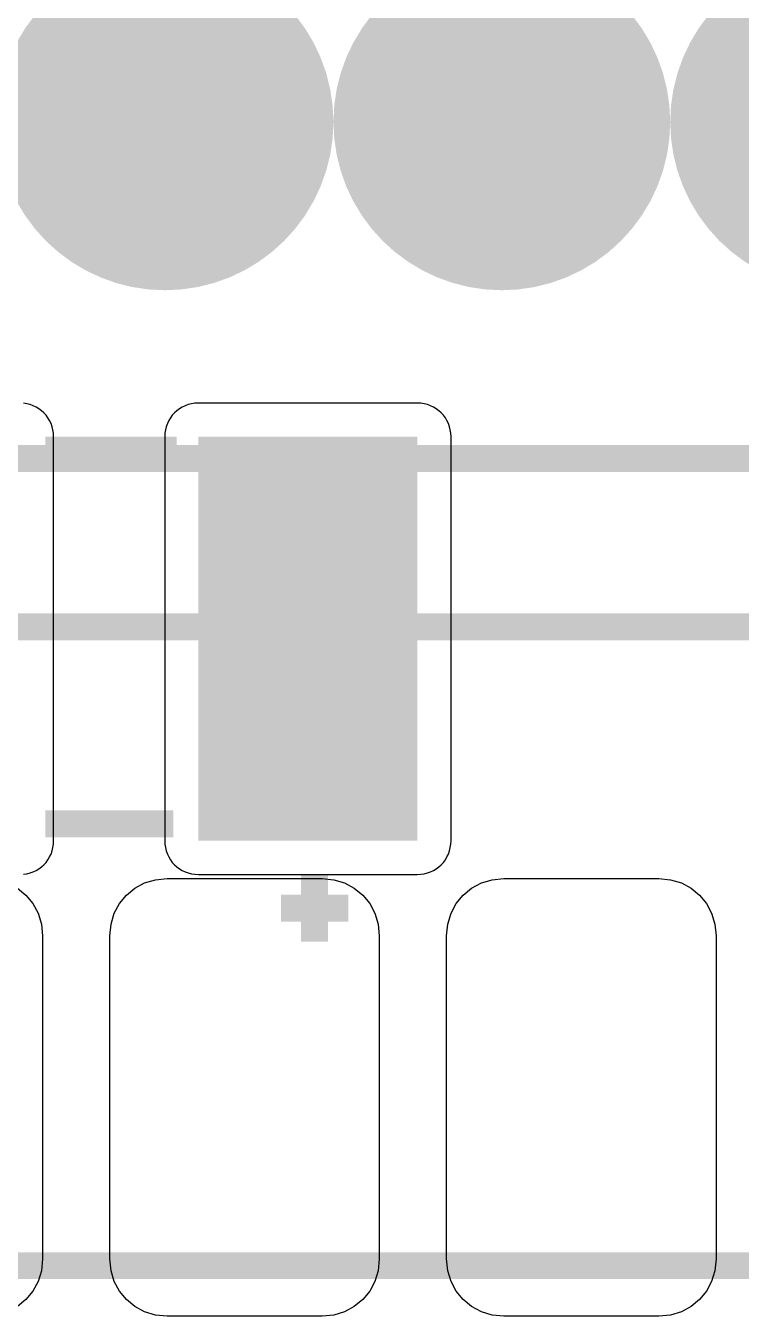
# Model space of a CAD drawing. Header units: inches. Extents: x 15 to 148, y 10 to 111.
# Drawn here: x 139.374 to 139.852, y 100.133 to 100.995 of the extents above; entities that cross this region are included whole.
import ezdxf

# ---------------------------------------------------------------- set-up
doc = ezdxf.new("R2010")
doc.units = ezdxf.units.IN
doc.header["$MEASUREMENT"] = 0
doc.layers.add('BLK_12AWG', color=7, linetype='Continuous')

# ---------------------------------------------------------------- blocks, each defined once
blk = doc.blocks.new('RPAD')
blk.add_trace([(-0.5, -0.5), (-0.5, 0.5), (0.5, -0.5), (0.5, 0.5)])
blk = doc.blocks.new('EPAD')
at = {"const_width": 0.5}
blk.add_lwpolyline([(-0.25, 0, 1), (0.25, 0, 1)], format="xyb", close=True, dxfattribs=at)
blk = doc.blocks.new('CEGHSD')
at = {"const_width": 0.008}
for points in [[(135.14308, 100.86514), (136.04308, 100.86514), (136.04308, 101.11514), (135.14308, 101.11514), (135.14308, 100.86514)], [(135.14308, 100.86514), (136.04308, 100.86514), (136.04308, 101.11514), (135.14308, 101.11514), (135.14308, 100.86514)], [(135.14308, 100.86514), (136.04308, 100.86514), (136.04308, 101.11514), (135.14308, 101.11514), (135.14308, 100.86514)], [(136.04308, 100.91514), (135.14308, 100.91514)], [(136.04308, 100.91514), (135.14308, 100.91514)], [(136.04308, 100.91514), (135.14308, 100.91514)], [(135.20749, 100.9176), (135.24649, 100.9176)], [(135.20749, 100.9176), (135.24649, 100.9176)], [(135.20749, 100.9176), (135.24649, 100.9176)], [(135.20749, 100.8066), (135.24549, 100.8066)], [(135.20749, 100.8066), (135.24549, 100.8066)], [(135.20749, 100.8066), (135.24549, 100.8066)], [(135.28749, 100.7916), (135.28749, 100.7716)], [(135.28749, 100.7916), (135.28749, 100.7716)], [(135.28749, 100.7916), (135.28749, 100.7716)], [(135.27749, 100.7816), (135.29749, 100.7816)], [(135.27749, 100.7816), (135.29749, 100.7816)], [(135.27749, 100.7816), (135.29749, 100.7816)], [(136.3167, 100.67538), (134.3167, 100.67538)], [(136.3167, 100.67538), (134.3167, 100.67538)], [(136.3167, 100.67538), (134.3167, 100.67538)]]:
    blk.add_lwpolyline(points, dxfattribs=at)
for points in [[(135.20103, 100.79165), (135.20203, 100.7918), (135.203, 100.79204), (135.20392, 100.79237), (135.2048, 100.79279), (135.20562, 100.79328), (135.20639, 100.79385), (135.2071, 100.79449), (135.20774, 100.7952), (135.20831, 100.79596), (135.2088, 100.79679), (135.20922, 100.79766), (135.20955, 100.79859), (135.20979, 100.79956), (135.20994, 100.80056), (135.20999, 100.8016), (135.20999, 100.9216), (135.20994, 100.92264), (135.20979, 100.92364), (135.20955, 100.92461), (135.20922, 100.92554), (135.2088, 100.92641), (135.20831, 100.92724), (135.20774, 100.928), (135.2071, 100.92871), (135.20639, 100.92935), (135.20562, 100.92992), (135.2048, 100.93041), (135.20392, 100.93083), (135.203, 100.93116), (135.20203, 100.9314), (135.20103, 100.93155)], [(135.19928, 100.78752), (135.20179, 100.78546), (135.20384, 100.78296), (135.20539, 100.78007), (135.20636, 100.77686), (135.2067, 100.77338), (135.2067, 100.67738), (135.20636, 100.6739), (135.20539, 100.67069), (135.20384, 100.6678), (135.20179, 100.66529), (135.19928, 100.66324)]]:
    blk.add_lwpolyline(points)
for points in [[(135.25299, 100.7916), (135.31799, 100.7916), (135.31903, 100.79165), (135.32003, 100.7918), (135.321, 100.79204), (135.32192, 100.79237), (135.3228, 100.79279), (135.32362, 100.79328), (135.32439, 100.79385), (135.3251, 100.79449), (135.32574, 100.7952), (135.32631, 100.79596), (135.3268, 100.79679), (135.32722, 100.79766), (135.32755, 100.79859), (135.32779, 100.79956), (135.32794, 100.80056), (135.32799, 100.8016), (135.32799, 100.9216), (135.32794, 100.92264), (135.32779, 100.92364), (135.32755, 100.92461), (135.32722, 100.92554), (135.3268, 100.92641), (135.32631, 100.92724), (135.32574, 100.928), (135.3251, 100.92871), (135.32439, 100.92935), (135.32362, 100.92992), (135.3228, 100.93041), (135.32192, 100.93083), (135.321, 100.93116), (135.32003, 100.9314), (135.31903, 100.93155), (135.31799, 100.9316), (135.25299, 100.9316), (135.25195, 100.93155), (135.25094, 100.9314), (135.24998, 100.93116), (135.24905, 100.93083), (135.24818, 100.93041), (135.24735, 100.92992), (135.24658, 100.92935), (135.24588, 100.92871), (135.24524, 100.928), (135.24467, 100.92724), (135.24417, 100.92641), (135.24376, 100.92554), (135.24343, 100.92461), (135.24319, 100.92364), (135.24304, 100.92264), (135.24299, 100.9216), (135.24299, 100.8016), (135.24304, 100.80056), (135.24319, 100.79956), (135.24343, 100.79859), (135.24376, 100.79766), (135.24417, 100.79679), (135.24467, 100.79596), (135.24524, 100.7952), (135.24588, 100.79449), (135.24658, 100.79385), (135.24735, 100.79328), (135.24818, 100.79279), (135.24905, 100.79237), (135.24998, 100.79204), (135.25094, 100.7918), (135.25195, 100.79165), (135.25299, 100.7916)], [(135.2897, 100.66038), (135.2437, 100.66038), (135.24022, 100.66072), (135.23701, 100.66169), (135.23412, 100.66324), (135.23161, 100.66529), (135.22956, 100.6678), (135.22801, 100.67069), (135.22704, 100.6739), (135.2267, 100.67738), (135.2267, 100.77338), (135.22704, 100.77686), (135.22801, 100.78007), (135.22956, 100.78296), (135.23161, 100.78546), (135.23412, 100.78752), (135.23701, 100.78907), (135.24022, 100.79004), (135.2437, 100.79038), (135.2897, 100.79038), (135.29318, 100.79004), (135.29639, 100.78907), (135.29928, 100.78752), (135.30179, 100.78546), (135.30384, 100.78296), (135.30539, 100.78007), (135.30636, 100.77686), (135.3067, 100.77338), (135.3067, 100.67738), (135.30636, 100.6739), (135.30539, 100.67069), (135.30384, 100.6678), (135.30179, 100.66529), (135.29928, 100.66324), (135.29639, 100.66169), (135.29318, 100.66072), (135.2897, 100.66038)], [(135.3897, 100.66038), (135.3437, 100.66038), (135.34022, 100.66072), (135.33701, 100.66169), (135.33412, 100.66324), (135.33161, 100.66529), (135.32956, 100.6678), (135.32801, 100.67069), (135.32704, 100.6739), (135.3267, 100.67738), (135.3267, 100.77338), (135.32704, 100.77686), (135.32801, 100.78007), (135.32956, 100.78296), (135.33161, 100.78546), (135.33412, 100.78752), (135.33701, 100.78907), (135.34022, 100.79004), (135.3437, 100.79038), (135.3897, 100.79038), (135.39318, 100.79004), (135.39639, 100.78907), (135.39928, 100.78752), (135.40179, 100.78546), (135.40384, 100.78296), (135.40539, 100.78007), (135.40636, 100.77686), (135.4067, 100.77338), (135.4067, 100.67738), (135.40636, 100.6739), (135.40539, 100.67069), (135.40384, 100.6678), (135.40179, 100.66529), (135.39928, 100.66324), (135.39639, 100.66169), (135.39318, 100.66072), (135.3897, 100.66038)]]:
    blk.add_lwpolyline(points, close=True)
at = {"xscale": 0.1, "yscale": 0.1}
for p in [(135.24308, 101.01514), (135.34308, 101.01514), (135.44308, 101.01514)]:
    blk.add_blockref('EPAD', p, dxfattribs=at)
at = {"xscale": 0.065, "yscale": 0.12, "rotation": 180}
blk.add_blockref('RPAD', (135.28549, 100.8616), dxfattribs=at)

msp = doc.modelspace()

# ---------------------------------------------------------------- block references
at = {"layer": 'BLK_12AWG', "xscale": 2.25, "yscale": 2.25, "zscale": 2.25}
msp.add_blockref('CEGHSD', (-164.83027, -126.3532), dxfattribs=at)

doc.saveas('drawing.dxf')
